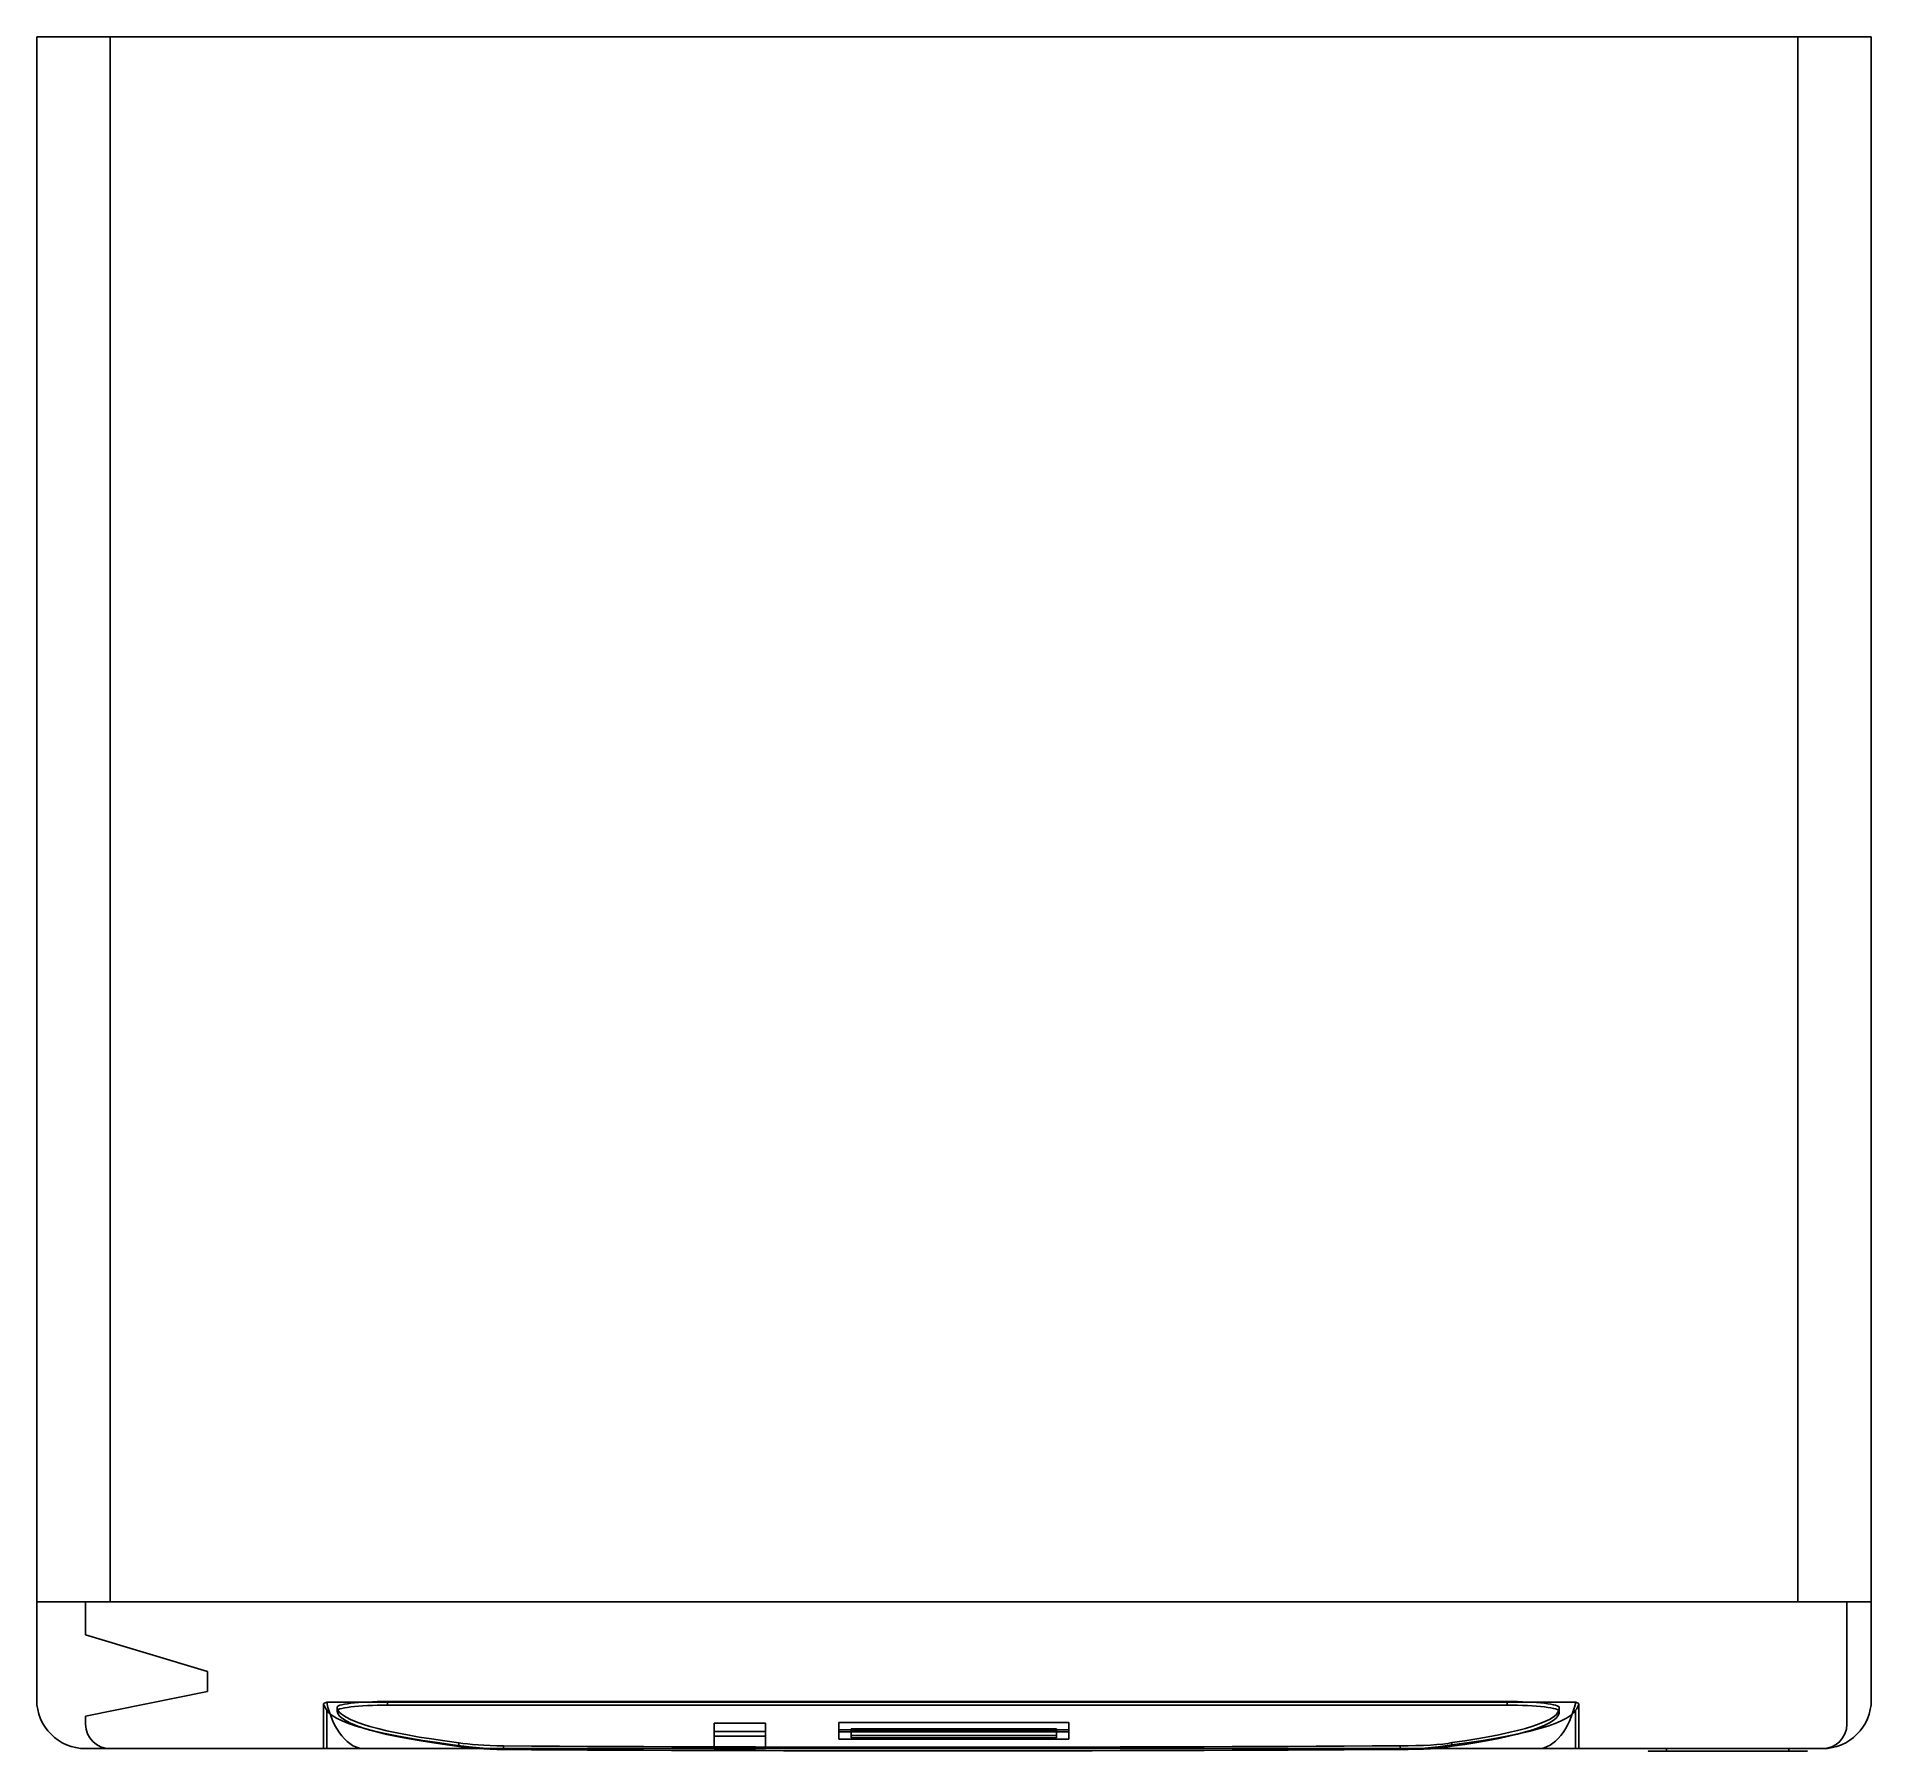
# Model space of a CAD drawing. Header units: inches. Extents: x 26588 to 27338, y 10219 to 10920.
import ezdxf

# ---------------------------------------------------------------- set-up
doc = ezdxf.new("R2010")
doc.units = ezdxf.units.IN
doc.header["$MEASUREMENT"] = 0
doc.layers.add('freecads.com', color=7, linetype='Continuous')

msp = doc.modelspace()

# ---------------------------------------------------------------- linework, layer by layer
at = {"layer": 'freecads.com'}
for p, q in [((26587.86, 10920.48), (27337.86, 10920.48)), ((27337.86, 10920.48), (26587.86, 10920.48)), ((26587.86, 10280.48, 2040), (26587.86, 10920.48, 2040)), ((26617.86, 10280.48, 2040), (26617.86, 10920.48, 2040)), ((26617.86, 10920.48, 1750), (27307.86, 10920.48, 1750)), ((26617.86, 10280.48, 1750), (26617.86, 10920.48, 1750)), ((27307.86, 10920.48, 2040), (27307.86, 10280.48, 2040)), ((27307.86, 10920.48, 2040), (27337.86, 10920.48, 2040)), ((27307.86, 10920.48, 1750), (27307.86, 10280.48, 1750)), ((27337.86, 10920.48, 2040), (27337.86, 10280.48, 2040)), ((26587.86, 10280.48, 2040), (26587.86, 10240.48, 2040)), ((26607.86, 10267.02, 1730), (26607.86, 10280.48, 1730)), ((27327.86, 10280.48, 1730), (27327.86, 10230.48, 1730)), ((27337.86, 10280.48, 2040), (27337.86, 10240.48, 2040)), ((26657.74, 10251.96, 1730), (26607.86, 10267.02, 1730)), ((26657.74, 10243.78, 1730), (26657.74, 10251.96, 1730)), ((26587.86, 10240.48, 2040), (26587.86, 10240.48, 1740)), ((26607.86, 10233.75, 1730), (26657.74, 10243.78, 1730)), ((26705.16, 10238.67, 1836.44), (26705.16, 10220.48, 1836.44)), ((26705.16, 10238.67, 1836.44), (26705.16, 10220.48, 1836.44)), ((26731.33, 10239.74, 1830.22), (26731.33, 10238.25, 1830.05)), ((27188.96, 10239.74, 1830.22), (27188.96, 10238.25, 1830.05)), ((27218.25, 10238.65, 1836.56), (27218.25, 10220.48, 1836.56)), ((27218.25, 10238.65, 1836.56), (27218.25, 10220.48, 1836.56)), ((27337.86, 10240.48, 1740), (27337.86, 10240.48, 2040)), ((26607.86, 10230.48, 1730), (26607.86, 10233.75, 1730)), ((26607.86, 10230.48, 1730), (26607.86, 10230.48, 160)), ((26706.45, 10236.18, 1858.81), (26706.45, 10220.48, 1858.81)), ((26706.45, 10236.18, 1858.81), (26706.45, 10220.48, 1858.81)), ((26710.66, 10237.28, 1852.04), (26710.66, 10235.79, 1851.87)), ((26710.66, 10237.28, 1852.04), (26710.66, 10235.79, 1851.87)), ((26864.76, 10230.88, 1908.64), (26885.76, 10230.88, 1908.64)), ((27210.29, 10237.28, 1852.04), (27210.29, 10235.79, 1851.87)), ((27210.29, 10237.28, 1852.04), (27210.29, 10235.79, 1851.87)), ((27216.94, 10236.19, 1858.7), (27216.94, 10220.48, 1858.7)), ((27216.94, 10236.19, 1858.7), (27216.94, 10220.48, 1858.7)), ((27327.86, 10230.48, 160), (27327.86, 10230.48, 1730)), ((26760.43, 10222.9, 1979.24), (26760.43, 10221.41, 1979.07)), ((26760.43, 10222.9, 1979.24), (26760.43, 10221.41, 1979.07)), ((27166.4, 10222.96, 1978.69), (27166.4, 10221.47, 1978.53)), ((27166.4, 10222.96, 1978.69), (27166.4, 10221.47, 1978.53)), ((26607.86, 10220.48, 2040), (27317.86, 10220.48, 2040)), ((26607.86, 10220.48, 1740), (26607.86, 10220.48, 2040)), ((27317.86, 10220.48, 1730), (26617.86, 10220.48, 1730)), ((26617.86, 10220.48, 160), (26617.86, 10220.48, 1730)), ((26778.68, 10221.6, 1990.73), (26778.68, 10220.11, 1990.56)), ((26778.68, 10221.6, 1990.73), (26778.68, 10220.11, 1990.56)), ((26864.76, 10220.98, 1912.32), (26885.76, 10220.98, 1912.32)), ((26864.76, 10220.98, 1912.32), (26885.76, 10220.98, 1912.32)), ((26864.76, 10220.45, 1914.15), (26885.76, 10220.45, 1914.15)), ((27145.28, 10221.67, 1990.1), (27145.28, 10220.18, 1989.93)), ((27145.28, 10221.67, 1990.1), (27145.28, 10220.18, 1989.93)), ((27254.19, 10220.48, 1760.54), (27254.19, 10219.48, 1760.54)), ((27254.19, 10220.48, 1745.54), (27254.19, 10219.48, 1745.54)), ((27304.19, 10220.48, 1745.54), (27304.19, 10219.48, 1745.54)), ((27304.19, 10220.48, 1760.54), (27304.19, 10219.48, 1760.54)), ((27317.86, 10220.48, 2040), (27317.86, 10220.48, 1740)), ((27317.86, 10220.48, 1730), (27317.86, 10220.48, 160))]:
    msp.add_line(p, q, dxfattribs=at)
at = {"layer": 'freecads.com', "extrusion": (0, 0, -1)}
for p, q in [((26587.86, 10920.48, 150), (27337.86, 10920.48, 150)), ((26587.86, 10280.48, 150), (26587.86, 10920.48, 150)), ((27337.86, 10920.48, 150), (27337.86, 10280.48, 150)), ((26587.86, 10280.48, 1740), (26587.86, 10240.48, 1740)), ((26607.86, 10280.48, 160), (26607.86, 10267.02, 160)), ((27327.86, 10230.48, 160), (27327.86, 10280.48, 160)), ((27337.86, 10280.48, 1740), (27337.86, 10240.48, 1740)), ((26607.86, 10267.02, 160), (26657.74, 10251.96, 160)), ((26657.74, 10251.96, 160), (26657.74, 10243.78, 160)), ((26657.74, 10243.78, 160), (26607.86, 10233.75, 160)), ((26607.86, 10233.75, 160), (26607.86, 10230.48, 160)), ((27317.86, 10220.48, 1740), (26607.86, 10220.48, 1740)), ((26617.86, 10220.48, 160), (27317.86, 10220.48, 160)), ((27254.19, 10220.48, 1745.54), (27254.19, 10219.48, 1745.54)), ((27304.19, 10220.48, 1745.54), (27254.19, 10220.48, 1745.54)), ((27304.19, 10219.48, 1745.54), (27254.19, 10219.48, 1745.54)), ((27304.19, 10220.48, 1745.54), (27304.19, 10219.48, 1745.54))]:
    msp.add_line(p, q, dxfattribs=at)
at = {"layer": 'freecads.com', "extrusion": (-1, 1.30967e-08, 0)}
for p, q in [((26587.86, 10280.48, 2040), (26587.86, 10920.48, 2040)), ((26587.86, 10280.48, 150), (26587.86, 10920.48, 150)), ((27307.86, 10920.48, 2040), (27307.86, 10280.48, 2040)), ((27307.86, 10920.48, 1750), (27307.86, 10920.48, 2040)), ((27307.86, 10920.48, 1750), (27307.86, 10280.48, 1750)), ((26587.86, 10280.48, 2040), (26587.86, 10240.48, 2040)), ((26587.86, 10280.48, 1740), (26587.86, 10240.48, 1740)), ((26607.86, 10267.02, 1730), (26607.86, 10280.48, 1730)), ((26607.86, 10280.48, 160), (26607.86, 10267.02, 160)), ((26607.86, 10267.02, 160), (26607.86, 10267.02, 1730)), ((26657.74, 10243.78, 1730), (26657.74, 10251.96, 1730)), ((26657.74, 10251.96, 160), (26657.74, 10251.96, 1730)), ((26657.74, 10251.96, 160), (26657.74, 10243.78, 160)), ((26587.86, 10240.48, 2040), (26587.86, 10240.48, 1740)), ((26657.74, 10243.78, 160), (26657.74, 10243.78, 1730)), ((26607.86, 10230.48, 1730), (26607.86, 10233.75, 1730)), ((26607.86, 10233.75, 160), (26607.86, 10233.75, 1730)), ((26607.86, 10233.75, 160), (26607.86, 10230.48, 160)), ((26607.86, 10230.48, 1730), (26607.86, 10230.48, 160)), ((26864.76, 10230.88, 1908.64), (26864.76, 10227.56, 1937.96)), ((26915.76, 10231.11, 1906.57), (26915.76, 10227.33, 1940.04)), ((26915.76, 10231.11, 1906.57), (26915.76, 10228.13, 1906.23)), ((26864.76, 10227.56, 1937.96), (26864.76, 10225.58, 1937.74)), ((26864.76, 10225.58, 1937.74), (26864.76, 10220.45, 1914.15)), ((26915.76, 10228.13, 1906.23), (26915.76, 10224.35, 1939.7)), ((26915.76, 10227.33, 1940.04), (26915.76, 10224.35, 1939.7)), ((27004.79, 10225.9, 1934.84), (27004.79, 10228.56, 1911.31)), ((27004.79, 10228.56, 1911.31), (27004.79, 10227.57, 1911.2)), ((27004.79, 10224.91, 1934.73), (27004.79, 10227.57, 1911.2)), ((27004.79, 10225.9, 1934.84), (27004.79, 10224.91, 1934.73))]:
    msp.add_line(p, q, dxfattribs=at)
at = {"layer": 'freecads.com', "extrusion": (1.30967e-08, 1, 0)}
for p, q in [((26617.86, 10920.48, 1750), (27307.86, 10920.48, 1750)), ((27307.86, 10920.48, 1750), (27307.86, 10920.48, 2040)), ((27307.86, 10920.48, 2040), (27337.86, 10920.48, 2040)), ((27337.86, 10920.48, 150), (27337.86, 10920.48, 2040)), ((27337.86, 10280.48, 1740), (26587.86, 10280.48, 1740)), ((27254.19, 10220.48, 1760.54), (27304.19, 10220.48, 1760.54)), ((27304.19, 10220.48, 1745.54), (27254.19, 10220.48, 1745.54))]:
    msp.add_line(p, q, dxfattribs=at)
at = {"layer": 'freecads.com', "extrusion": (1, -1.30967e-08, 0)}
for p, q in [((26617.86, 10280.48, 2040), (26617.86, 10920.48, 2040)), ((26617.86, 10280.48, 1750), (26617.86, 10920.48, 1750)), ((27337.86, 10920.48, 2040), (27337.86, 10280.48, 2040)), ((27337.86, 10920.48, 150), (27337.86, 10280.48, 150)), ((27337.86, 10920.48, 150), (27337.86, 10920.48, 2040)), ((27327.86, 10230.48, 160), (27327.86, 10280.48, 160)), ((27327.86, 10280.48, 1730), (27327.86, 10230.48, 1730)), ((27337.86, 10280.48, 1740), (27337.86, 10240.48, 1740)), ((27337.86, 10280.48, 2040), (27337.86, 10240.48, 2040)), ((27337.86, 10240.48, 1740), (27337.86, 10240.48, 2040)), ((26885.76, 10227.56, 1937.96), (26885.76, 10230.88, 1908.64)), ((27009.79, 10231.11, 1906.57), (27009.79, 10228.13, 1906.23)), ((27009.79, 10227.33, 1940.04), (27009.79, 10231.11, 1906.57)), ((27327.86, 10230.48, 160), (27327.86, 10230.48, 1730)), ((26885.76, 10225.58, 1937.74), (26885.76, 10227.56, 1937.96)), ((26885.76, 10220.45, 1914.15), (26885.76, 10225.58, 1937.74)), ((26920.76, 10228.56, 1911.31), (26920.76, 10227.57, 1911.2)), ((26920.76, 10228.56, 1911.31), (26920.76, 10225.9, 1934.84)), ((26920.76, 10227.57, 1911.2), (26920.76, 10224.91, 1934.73)), ((26920.76, 10225.9, 1934.84), (26920.76, 10224.91, 1934.73)), ((27009.79, 10224.35, 1939.7), (27009.79, 10228.13, 1906.23)), ((27009.79, 10227.33, 1940.04), (27009.79, 10224.35, 1939.7))]:
    msp.add_line(p, q, dxfattribs=at)
at = {"layer": 'freecads.com', "extrusion": (-0.2891, -0.957299, 0)}
for p, q in [((26657.74, 10251.96, 1730), (26607.86, 10267.02, 1730)), ((26607.86, 10267.02, 160), (26607.86, 10267.02, 1730)), ((26607.86, 10267.02, 160), (26657.74, 10251.96, 160)), ((26657.74, 10251.96, 160), (26657.74, 10251.96, 1730))]:
    msp.add_line(p, q, dxfattribs=at)
at = {"layer": 'freecads.com', "extrusion": (-0.197078, 0.980388, 0)}
for p, q in [((26607.86, 10233.75, 1730), (26657.74, 10243.78, 1730)), ((26657.74, 10243.78, 160), (26607.86, 10233.75, 160)), ((26657.74, 10243.78, 160), (26657.74, 10243.78, 1730)), ((26607.86, 10233.75, 160), (26607.86, 10233.75, 1730))]:
    msp.add_line(p, q, dxfattribs=at)
at = {"layer": 'freecads.com', "extrusion": (-6.29204e-09, -0.480431, 0.877033)}
for p, q in [((26706.41, 10239.48, 1829.17), (27217.01, 10239.48, 1829.17)), ((27201.71, 10220.48, 1818.76), (26721.97, 10220.48, 1818.76))]:
    msp.add_line(p, q, dxfattribs=at)
at = {"layer": 'freecads.com', "extrusion": (-1.30164e-08, -0.993872, -0.110538)}
for p, q in [((26706.41, 10239.48, 1829.17), (27217.01, 10239.48, 1829.17)), ((26771.71, 10220.48, 2000), (27153.92, 10220.48, 2000))]:
    msp.add_line(p, q, dxfattribs=at)
at = {"layer": 'freecads.com', "extrusion": (1.30138e-08, 0.993672, 0.112325)}
for p, q in [((27188.96, 10239.74, 1830.22), (26731.33, 10239.74, 1830.22)), ((26864.76, 10230.88, 1908.64), (26885.76, 10230.88, 1908.64)), ((26864.76, 10230.88, 1908.64), (26864.76, 10227.56, 1937.96)), ((26885.76, 10227.56, 1937.96), (26885.76, 10230.88, 1908.64)), ((27009.79, 10231.11, 1906.57), (26915.76, 10231.11, 1906.57)), ((26915.76, 10231.11, 1906.57), (26915.76, 10227.33, 1940.04)), ((27009.79, 10227.33, 1940.04), (27009.79, 10231.11, 1906.57)), ((26864.76, 10227.56, 1937.96), (26885.76, 10227.56, 1937.96)), ((26915.76, 10227.33, 1940.04), (27009.79, 10227.33, 1940.04))]:
    msp.add_line(p, q, dxfattribs=at)
at = {"layer": 'freecads.com', "extrusion": (1.47108e-09, 0.112325, -0.993672)}
for p, q in [((26731.33, 10239.74, 1830.22), (26731.33, 10238.25, 1830.05)), ((27188.96, 10239.74, 1830.22), (26731.33, 10239.74, 1830.22)), ((27188.96, 10238.25, 1830.05), (26731.33, 10238.25, 1830.05)), ((27188.96, 10239.74, 1830.22), (27188.96, 10238.25, 1830.05)), ((26915.76, 10231.11, 1906.57), (26915.76, 10228.13, 1906.23)), ((27009.79, 10231.11, 1906.57), (26915.76, 10231.11, 1906.57)), ((27009.79, 10231.11, 1906.57), (27009.79, 10228.13, 1906.23)), ((27009.79, 10228.13, 1906.23), (26915.76, 10228.13, 1906.23)), ((26920.76, 10225.9, 1934.84), (26920.76, 10224.91, 1934.73)), ((26920.76, 10225.9, 1934.84), (27004.79, 10225.9, 1934.84)), ((26920.76, 10224.91, 1934.73), (27004.79, 10224.91, 1934.73)), ((27004.79, 10225.9, 1934.84), (27004.79, 10224.91, 1934.73))]:
    msp.add_line(p, q, dxfattribs=at)
at = {"layer": 'freecads.com', "extrusion": (-1.30138e-08, -0.993672, -0.112325)}
for p, q in [((27188.96, 10238.25, 1830.05), (26731.33, 10238.25, 1830.05)), ((26915.76, 10228.13, 1906.23), (26915.76, 10224.35, 1939.7)), ((27009.79, 10228.13, 1906.23), (26915.76, 10228.13, 1906.23)), ((26915.76, 10224.35, 1939.7), (27009.79, 10224.35, 1939.7)), ((26920.76, 10228.56, 1911.31), (26920.76, 10225.9, 1934.84)), ((27004.79, 10228.56, 1911.31), (26920.76, 10228.56, 1911.31)), ((27004.79, 10227.57, 1911.2), (26920.76, 10227.57, 1911.2)), ((26920.76, 10227.57, 1911.2), (26920.76, 10224.91, 1934.73)), ((26920.76, 10225.9, 1934.84), (27004.79, 10225.9, 1934.84)), ((26920.76, 10224.91, 1934.73), (27004.79, 10224.91, 1934.73)), ((27004.79, 10225.9, 1934.84), (27004.79, 10228.56, 1911.31)), ((27004.79, 10224.91, 1934.73), (27004.79, 10227.57, 1911.2)), ((27009.79, 10224.35, 1939.7), (27009.79, 10228.13, 1906.23))]:
    msp.add_line(p, q, dxfattribs=at)
at = {"layer": 'freecads.com', "extrusion": (-1.47108e-09, -0.112325, 0.993672)}
for p, q in [((26864.76, 10227.56, 1937.96), (26885.76, 10227.56, 1937.96)), ((26864.76, 10227.56, 1937.96), (26864.76, 10225.58, 1937.74)), ((26864.76, 10225.58, 1937.74), (26885.76, 10225.58, 1937.74)), ((26885.76, 10225.58, 1937.74), (26885.76, 10227.56, 1937.96)), ((26915.76, 10227.33, 1940.04), (27009.79, 10227.33, 1940.04)), ((26915.76, 10227.33, 1940.04), (26915.76, 10224.35, 1939.7)), ((26915.76, 10224.35, 1939.7), (27009.79, 10224.35, 1939.7)), ((27004.79, 10228.56, 1911.31), (26920.76, 10228.56, 1911.31)), ((26920.76, 10228.56, 1911.31), (26920.76, 10227.57, 1911.2)), ((27004.79, 10227.57, 1911.2), (26920.76, 10227.57, 1911.2)), ((27004.79, 10228.56, 1911.31), (27004.79, 10227.57, 1911.2)), ((27009.79, 10227.33, 1940.04), (27009.79, 10224.35, 1939.7))]:
    msp.add_line(p, q, dxfattribs=at)
at = {"layer": 'freecads.com', "extrusion": (-1.27974e-08, -0.977153, 0.212538)}
for p, q in [((26864.76, 10225.58, 1937.74), (26885.76, 10225.58, 1937.74)), ((26864.76, 10225.58, 1937.74), (26864.76, 10220.45, 1914.15)), ((26885.76, 10220.45, 1914.15), (26885.76, 10225.58, 1937.74)), ((26864.76, 10220.45, 1914.15), (26885.76, 10220.45, 1914.15))]:
    msp.add_line(p, q, dxfattribs=at)
at = {"layer": 'freecads.com', "extrusion": (-1.30967e-08, -1, 0)}
for p, q in [((26607.86, 10220.48, 2040), (27317.86, 10220.48, 2040)), ((26607.86, 10220.48, 1740), (26607.86, 10220.48, 2040)), ((27317.86, 10220.48, 1740), (26607.86, 10220.48, 1740)), ((26617.86, 10220.48, 160), (26617.86, 10220.48, 1730)), ((26617.86, 10220.48, 160), (27317.86, 10220.48, 160)), ((27317.86, 10220.48, 1730), (26617.86, 10220.48, 1730)), ((27201.71, 10220.48, 1818.76), (26721.97, 10220.48, 1818.76)), ((26771.71, 10220.48, 2000), (27153.92, 10220.48, 2000)), ((27254.19, 10219.48, 1760.54), (27304.19, 10219.48, 1760.54)), ((27304.19, 10219.48, 1745.54), (27254.19, 10219.48, 1745.54)), ((27317.86, 10220.48, 2040), (27317.86, 10220.48, 1740)), ((27317.86, 10220.48, 1730), (27317.86, 10220.48, 160))]:
    msp.add_line(p, q, dxfattribs=at)
at = {"layer": 'freecads.com', "extrusion": (-2.07708e-07, 2.72029e-15, 1)}
for p, q in [((27254.19, 10220.48, 1760.54), (27304.19, 10220.48, 1760.54)), ((27254.19, 10220.48, 1760.54), (27254.19, 10219.48, 1760.54)), ((27254.19, 10219.48, 1760.54), (27304.19, 10219.48, 1760.54)), ((27304.19, 10220.48, 1760.54), (27304.19, 10219.48, 1760.54))]:
    msp.add_line(p, q, dxfattribs=at)
at = {"layer": 'freecads.com'}
for centre, radius, start, end in [((26607.86, 10240.48, 2040), 20, 180, 270), ((26607.86, 10240.48, 1740), 20, 180, 270), ((27317.86, 10240.48, 2040), 20, 270, 360), ((27317.86, 10240.48, 1740), 20, 270, 360), ((26617.86, 10230.48, 1730), 10, 180, 270), ((26617.86, 10230.48, 160), 10, 180, 270), ((27317.86, 10230.48, 1730), 10, 270, 360), ((27317.86, 10230.48, 160), 10, 270, 360)]:
    msp.add_arc(centre, radius, start, end, dxfattribs=at)
at = {"layer": 'freecads.com', "extrusion": (0, 0, -1)}
for centre, radius, start, end in [((-26607.86, 10240.48, -2040), 20, 270, 0), ((-26607.86, 10240.48, -1740), 20, 270, 0), ((-27317.86, 10240.48, -1740), 20, 180, 270), ((-27317.86, 10240.48, -2040), 20, 180, 270), ((-26617.86, 10230.48, -1730), 10, 270, 0), ((-26617.86, 10230.48, -160), 10, 270, 0), ((-27317.86, 10230.48, -160), 10, 180, 270), ((-27317.86, 10230.48, -1730), 10, 180, 270)]:
    msp.add_arc(centre, radius, start, end, dxfattribs=at)
at = {"layer": 'freecads.com', "extrusion": (1.30138e-08, 0.993672, 0.112325)}
for centre, radius, start, end in [((-26731.33, 689.16, 10380.52), 20.71, 270, 3.48106), ((-26731.33, 689.16, 10380.52), 20.71, 270, 3.48106), ((-26731.33, 689.16, 10379.02), 20.71, 270, 3.48106), ((-27188.85, 689.91, 10380.52), 21.45, 178.63005, 269.68855), ((-27188.85, 689.91, 10380.52), 21.45, 178.63005, 269.68855), ((-27188.85, 689.91, 10379.02), 21.45, 178.63005, 269.68855), ((-26907.6, 687.53, 10380.52), 196.96, 0.84022, 41.65033), ((-26907.6, 687.53, 10380.52), 196.96, 0.84022, 41.65033), ((-26907.6, 687.53, 10379.02), 196.96, 0.84022, 41.65033), ((-27011.37, 693.21, 10380.52), 198.94, 141.19756, 180.80471), ((-27011.37, 693.21, 10380.52), 198.94, 141.19756, 180.80471), ((-27011.37, 693.21, 10379.02), 198.94, 141.19756, 180.80471), ((-26782.36, 804, 10380.52), 26.25, 33.34419, 81.9429), ((-26782.36, 804, 10380.52), 26.25, 33.34419, 81.9429), ((-27147.42, 808.11, 10380.52), 21.35, 84.23138, 152.77901), ((-27147.42, 808.11, 10380.52), 21.35, 84.23138, 152.77901), ((-26782.36, 804, 10379.02), 26.25, 33.34419, 81.9429), ((-26956.05, -2558.22, 10380.52), 3392.86, 87.00329, 93.19711), ((-26956.05, -2558.22, 10380.52), 3392.86, 87.00329, 93.19711), ((-26956.05, -2558.22, 10379.02), 3392.86, 87.00329, 93.19711), ((-27147.42, 808.11, 10379.02), 21.35, 84.23138, 152.77901)]:
    msp.add_arc(centre, radius, start, end, dxfattribs=at)
at = {"layer": 'freecads.com', "extrusion": (-1.30138e-08, -0.993672, -0.112325)}
for centre, radius, start, end in [((26731.33, 689.16, -10379.02), 20.71, 176.51894, 270), ((27188.85, 689.91, -10379.02), 21.45, 270.31145, 1.36995), ((26907.6, 687.53, -10379.02), 196.96, 138.34967, 179.15978), ((27011.37, 693.21, -10379.02), 198.94, 359.19529, 38.80244), ((26782.36, 804, -10379.02), 26.25, 98.0571, 146.65581), ((26956.05, -2558.22, -10379.02), 3392.86, 86.80289, 92.99671), ((27147.42, 808.11, -10379.02), 21.35, 27.22099, 95.76862)]:
    msp.add_arc(centre, radius, start, end, dxfattribs=at)
at = {"layer": 'freecads.com', "extrusion": (-1, 1.30967e-08, 0)}
for centre, radius, start, end in [((-10229.88, 1921.11, -26864.76), 12.51, 265.4261, 315.36715), ((-10229.88, 1921.11, -26885.76), 12.51, 265.4261, 315.36715), ((-10222.4, 1913.73, -26864.76), 2, 315.36715, 12.27115), ((-10222.4, 1913.73, -26885.76), 2, 315.36715, 12.27115)]:
    msp.add_arc(centre, radius, start, end, dxfattribs=at)
at = {"layer": 'freecads.com', "extrusion": (1, -1.30967e-08, 0)}
for centre, radius, start, end in [((10229.88, 1921.11, 26864.76), 12.51, 224.63285, 274.5739), ((10229.88, 1921.11, 26885.76), 12.51, 224.63285, 274.5739), ((10222.4, 1913.73, 26864.76), 2, 167.72885, 224.63285), ((10222.4, 1913.73, 26885.76), 2, 167.72885, 224.63285)]:
    msp.add_arc(centre, radius, start, end, dxfattribs=at)
at = {"layer": 'freecads.com', "extrusion": (-1.30967e-08, -1, 0)}
for centre, radius, start, end in [((26721.97, 1835.59, -10220.48), 16.83, 177.10761, 270), ((28231.33, 1759.33, -10220.48), 1528.13, 176.26775, 177.10761), ((26922.3, 1844.73, -10220.48), 216.31, 134.12294, 176.26775), ((26999.4, 1846.38, -10220.48), 217.89, 3.24061, 44.8329), ((27201.45, 1835.58, -10220.48), 16.83, 270.8867, 3.33576), ((26911.69, 1829.55, -10220.48), 306.64, 1.31078, 5.45505), ((27254.19, 1753.04, -10219.48), 7.5, 90.00001, 270), ((27304.19, 1753.04, -10219.48), 7.5, 269.99999, 90.00001)]:
    msp.add_arc(centre, radius, start, end, dxfattribs=at)
at = {"layer": 'freecads.com', "extrusion": (1.30967e-08, 1, 0)}
for centre, radius, start, end in [((-26721.97, 1835.59, 10220.48), 16.83, 270, 2.89239), ((-28231.33, 1759.33, 10220.48), 1528.13, 2.89239, 3.73225), ((-26922.3, 1844.73, 10220.48), 216.31, 3.73225, 45.87706), ((-26999.4, 1846.38, 10220.48), 217.89, 135.1671, 176.75939), ((-27201.45, 1835.58, 10220.48), 16.83, 176.66424, 269.1133), ((-26911.69, 1829.55, 10220.48), 306.64, 174.54495, 178.68922), ((-27254.19, 1753.04, 10220.48), 7.5, 270, 89.99999), ((-27254.19, 1753.04, 10220.48), 7.5, 270, 89.99999), ((-27254.19, 1753.04, 10219.48), 7.5, 270, 89.99999), ((-27304.19, 1753.04, 10220.48), 7.5, 89.99999, 270.00001), ((-27304.19, 1753.04, 10220.48), 7.5, 89.99999, 270.00001), ((-27304.19, 1753.04, 10219.48), 7.5, 89.99999, 270.00001)]:
    msp.add_arc(centre, radius, start, end, dxfattribs=at)
at = {"layer": 'freecads.com', "extrusion": (-1.30164e-08, -0.993872, -0.110538)}
for centre, major_axis, start_param, end_param in [((26721.97, 10238.76, 1835.59), (0, 1.87, -16.83), -1.621278, -1.179096), ((26721.97, 10238.76, 1835.59), (0, 1.87, -16.83), -1.621278, -1.179096), ((28231.33, 10247.24, 1759.33), (0, -169.96, 1528.13), 1.505656, 1.520315), ((28231.33, 10247.24, 1759.33), (0, -169.96, 1528.13), 1.505656, 1.520315), ((26911.69, 10239.43, 1829.55), (0, -34.1, 306.64), -1.547919, -1.475588), ((26911.69, 10239.43, 1829.55), (0, -34.1, 306.64), -1.547919, -1.475588), ((27201.45, 10238.76, 1835.58), (0, 1.87, -16.83), 1.179593, 1.629016), ((27201.45, 10238.76, 1835.58), (0, 1.87, -16.83), 1.179593, 1.629016), ((26922.3, 10237.75, 1844.73), (0, -24.06, 216.31), 0.770091, 1.505656), ((26922.3, 10237.75, 1844.73), (0, -24.06, 216.31), 0.770091, 1.505656), ((26999.4, 10237.56, 1846.38), (0, -24.23, 217.89), -1.514237, -0.788315), ((26999.4, 10237.56, 1846.38), (0, -24.23, 217.89), -1.514237, -0.788315)]:
    msp.add_ellipse(centre, major_axis=major_axis, ratio=0.993872, start_param=start_param, end_param=end_param, dxfattribs=at)
at = {"layer": 'freecads.com', "extrusion": (-6.29204e-09, -0.480431, 0.877033)}
for centre, major_axis, start_param, end_param in [((26721.97, 10251.21, 1835.59), (0, -30.73, -16.83), -1.179096, 0), ((26721.97, 10251.21, 1835.59), (0, -30.73, -16.83), -1.179096, 0), ((27201.45, 10251.19, 1835.58), (0, -30.72, -16.83), 0.015476, 1.179593), ((27201.45, 10251.19, 1835.58), (0, -30.72, -16.83), 0.015476, 1.179593)]:
    msp.add_ellipse(centre, major_axis=major_axis, ratio=0.480431, start_param=start_param, end_param=end_param, dxfattribs=at)

doc.saveas('drawing.dxf')
